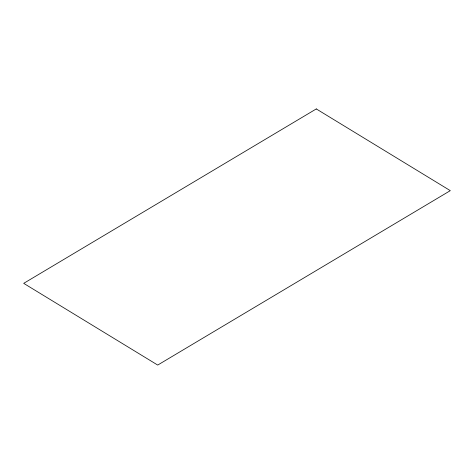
<?xml version="1.0" encoding="UTF-8"?>
<svg xmlns="http://www.w3.org/2000/svg" width="474" height="474" viewBox="0 0 474 474"><rect width="100%" height="100%" fill="white"/><g stroke="black" fill="none" stroke-linecap="round" stroke-linejoin="round"><path stroke-width="0.71" d="M316.288 108.931L23.7 283.351L157.712 365.069L450.3 190.649L316.288 108.931"/></g></svg>
